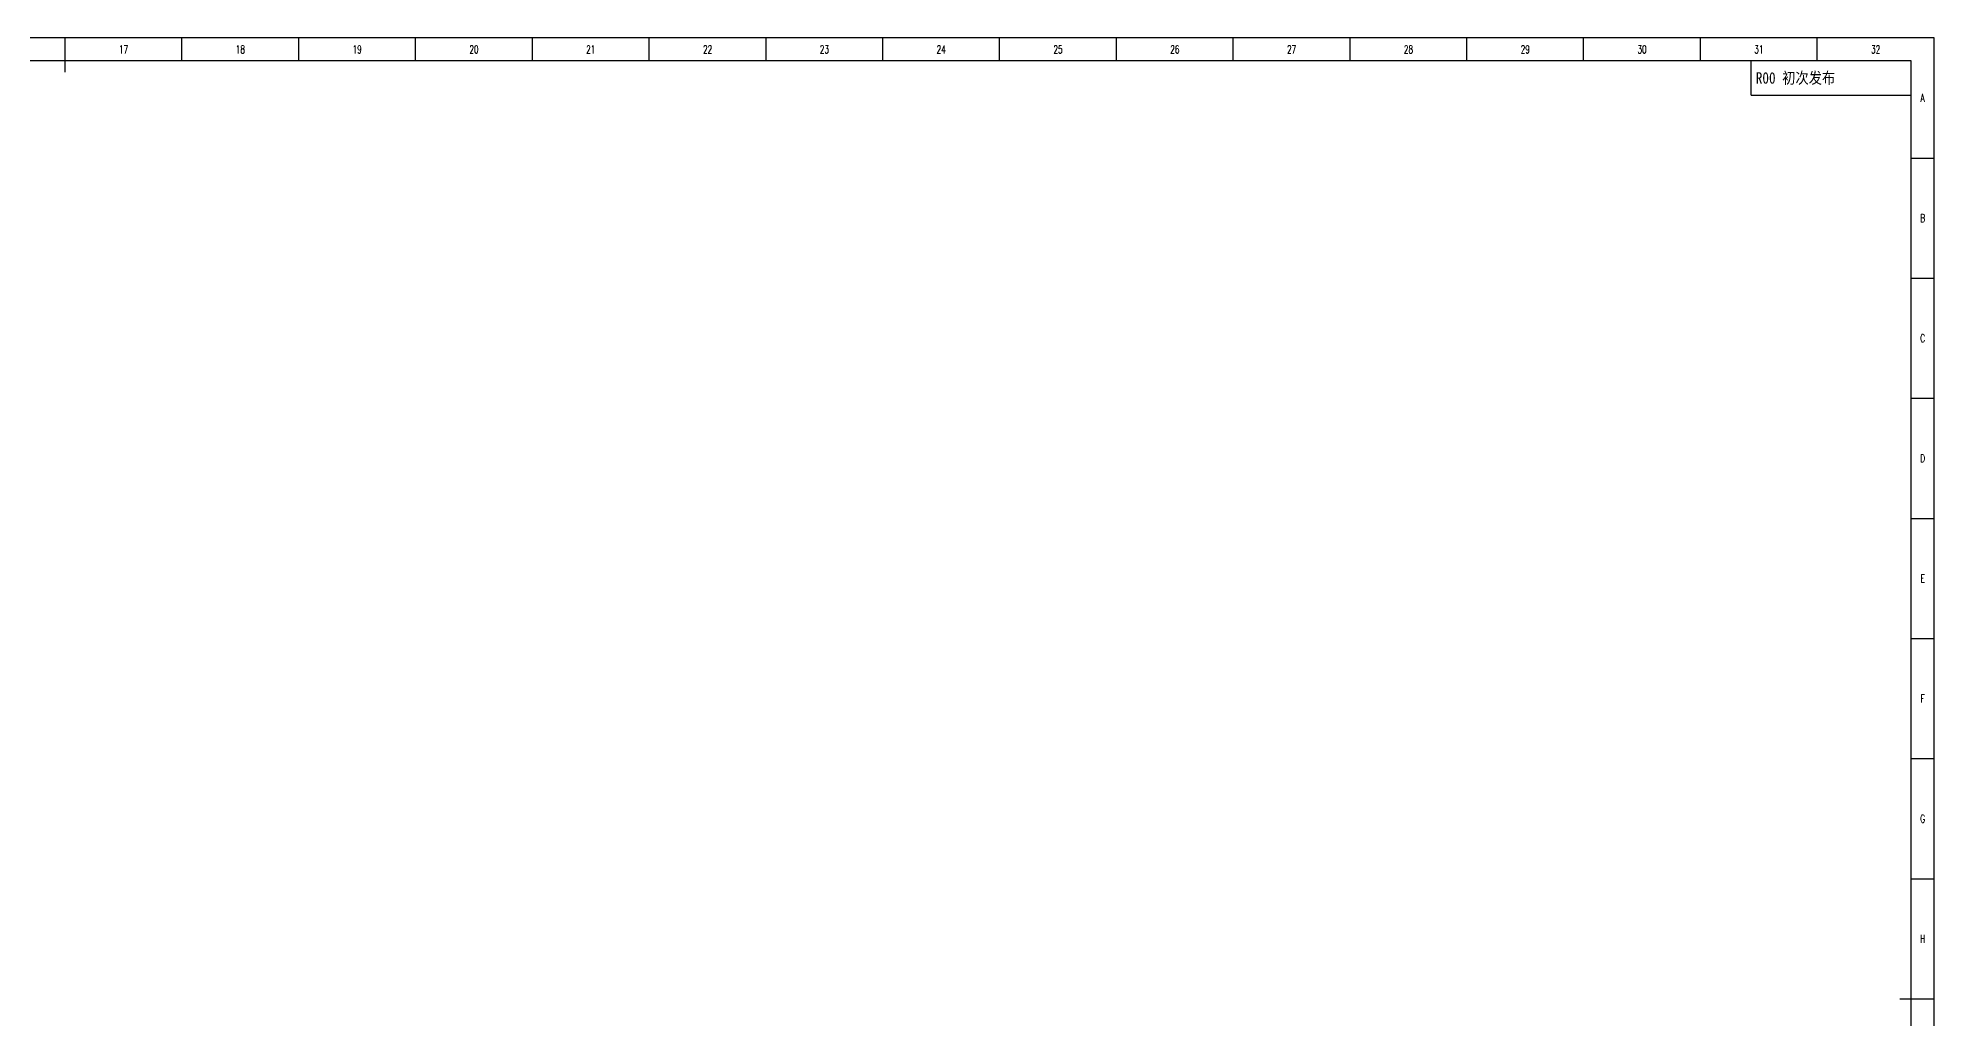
# Model space of a CAD drawing. Header units: millimetres. Extents: x 0 to 1635, y 0 to 841.
# Drawn here: x 806 to 1635, y 412 to 841 of the extents above; entities that cross this region are included whole.
import ezdxf
from ezdxf.enums import TextEntityAlignment as Align

# ---------------------------------------------------------------- set-up
doc = ezdxf.new("R2010")
doc.units = ezdxf.units.MM
doc.layers.add('PDM_Title', color=7, linetype='Continuous')
doc.styles.add('HZ', font='TXT.SHX', dxfattribs={"width": 0.667, "bigfont": 'HZTXT.SHX'})
doc.styles.add('pdmHT', font='SIMHEI.TTF')

# ---------------------------------------------------------------- blocks, each defined once
blk = doc.blocks.new('FitPDM_DWGFrame')
at = {"layer": 'PDM_Title', "color": 2}
for p, q in [((1635, 841), (0, 841)), ((868.59, 831), (868.59, 841)), ((919.69, 831), (919.69, 841)), ((970.78, 831), (970.78, 841)), ((1021.88, 831), (1021.88, 841)), ((1072.97, 831), (1072.97, 841)), ((1124.06, 831), (1124.06, 841)), ((1175.16, 831), (1175.16, 841)), ((1226.25, 831), (1226.25, 841)), ((1277.34, 831), (1277.34, 841)), ((1328.44, 831), (1328.44, 841)), ((1379.53, 831), (1379.53, 841)), ((1430.62, 831), (1430.62, 841)), ((1481.72, 831), (1481.72, 841)), ((1532.81, 831), (1532.81, 841)), ((1583.91, 831), (1583.91, 841)), ((1635, 0), (1635, 841)), ((1625, 788.44), (1635, 788.44)), ((1625, 735.87), (1635, 735.87)), ((1625, 683.31), (1635, 683.31)), ((1625, 630.75), (1635, 630.75)), ((1625, 578.19), (1635, 578.19)), ((1625, 525.62), (1635, 525.62)), ((1625, 473.06), (1635, 473.06))]:
    blk.add_line(p, q, dxfattribs=at)
at = {"layer": 'PDM_Title', "color": 0}
for p, q in [((817.5, 826), (817.5, 841)), ((1625, 831), (25, 831)), ((1555, 816), (1555, 831)), ((1625, 10), (1625, 831)), ((1555, 816), (1625, 816)), ((1620, 420.5), (1635, 420.5))]:
    blk.add_line(p, q, dxfattribs=at)
at = {"layer": 'PDM_Title', "color": 2, "style": 'HZ', "width": 0.667}
for s, p in [('17', (843.05, 836)), ('18', (894.14, 836)), ('19', (945.23, 836)), ('20', (996.33, 836)), ('21', (1047.42, 836)), ('22', (1098.52, 836)), ('23', (1149.61, 836)), ('24', (1200.7, 836)), ('25', (1251.8, 836)), ('26', (1302.89, 836)), ('27', (1353.98, 836)), ('28', (1405.08, 836)), ('29', (1456.17, 836)), ('30', (1507.27, 836)), ('31', (1558.36, 836)), ('32', (1609.45, 836)), ('A', (1630, 814.72)), ('B', (1630, 762.16)), ('C', (1630, 709.59)), ('D', (1630, 657.03)), ('E', (1630, 604.47)), ('F', (1630, 551.91)), ('G', (1630, 499.34)), ('H', (1630, 446.78))]:
    blk.add_text(s, height=3.5, dxfattribs=at).set_placement(p, align=Align.MIDDLE_CENTER)
at = {"layer": 'PDM_Title', "color": 2, "style": 'pdmHT', "width": 0.85}
blk.add_text('R00 初次发布', height=5, dxfattribs=at).set_placement((1557, 821))

msp = doc.modelspace()

# ---------------------------------------------------------------- block references
at = {"layer": 'PDM_Title'}
msp.add_blockref('FitPDM_DWGFrame', (0, 0), dxfattribs=at)

doc.saveas('drawing.dxf')
